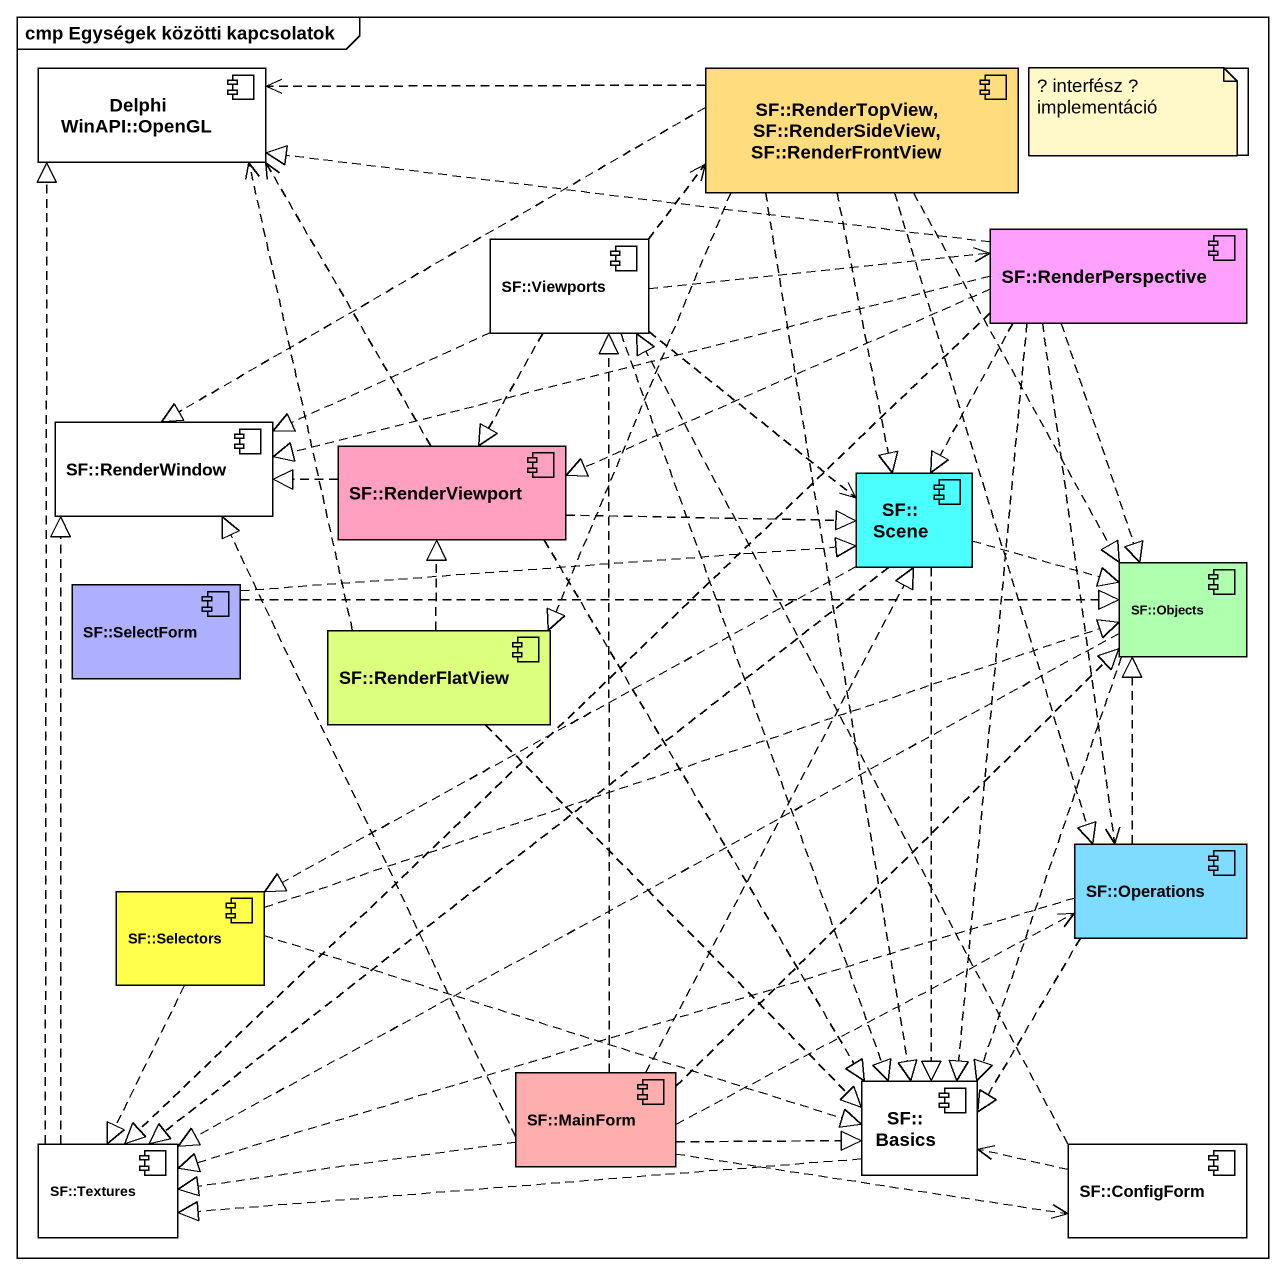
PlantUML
@startuml
mainframe cmp Egységek közötti kapcsolatok
component "Delphi WinAPI::OpenGL" as Delphi_WinAPI_OpenGL #FFFFFF
component "SF::RenderTopView, SF::RenderSideView, SF::RenderFrontView" as SF_RenderTopView_SF #FFDC7E
rectangle " " as rectangle1
component "SF::Viewports" as SF_Viewports #FFFFFF
component "SF::RenderPerspective" as SF_RenderPerspective #FFA0FF
component "SF::RenderWindow" as SF_RenderWindow #FFFFFF
component "SF::RenderViewport" as SF_RenderViewport #FFA0C0
component "SF::Scene" as SF_Scene #4BFFFF
component "SF::SelectForm" as SF_SelectForm #AEAFFF
component "SF::RenderFlatView" as SF_RenderFlatView #DCFF7E
component "SF::Objects" as SF_Objects #AEFFAE
component "SF::Operations" as SF_Operations #7EDCFF
component "SF::Selectors" as SF_Selectors #FFFF4C
component "SF::MainForm" as SF_MainForm #FFAEAE
component "SF::Basics" as SF_Basics #FFFFFF
component "SF::Textures" as SF_Textures #FFFFFF
component "SF::ConfigForm" as SF_ConfigForm #FFFFFF
SF_RenderTopView_SF .left.> Delphi_WinAPI_OpenGL
SF_RenderTopView_SF .left.|> SF_RenderWindow
SF_RenderTopView_SF ..|> SF_Scene
SF_RenderTopView_SF ..|> SF_RenderFlatView
SF_RenderTopView_SF ..|> SF_Objects
SF_RenderTopView_SF ..|> SF_Operations
SF_RenderTopView_SF ..|> SF_Basics
SF_Viewports .right.> SF_RenderTopView_SF
SF_Viewports .right.> SF_RenderPerspective
SF_Viewports .left.|> SF_RenderWindow
SF_Viewports ..|> SF_RenderViewport
SF_Viewports ..> SF_Scene
SF_Viewports ..|> SF_Basics
SF_RenderPerspective .left.|> Delphi_WinAPI_OpenGL
SF_RenderPerspective .left.|> SF_RenderWindow
SF_RenderPerspective .left.|> SF_RenderViewport
SF_RenderPerspective ..|> SF_Scene
SF_RenderPerspective ..|> SF_Objects
SF_RenderPerspective ..> SF_Operations
SF_RenderPerspective ..|> SF_Basics
SF_RenderPerspective ..|> SF_Textures
SF_RenderViewport .up.> Delphi_WinAPI_OpenGL
SF_RenderViewport .left.|> SF_RenderWindow
SF_RenderViewport .right.|> SF_Scene
SF_RenderViewport ..|> SF_Basics
SF_Scene .right.|> SF_Objects
SF_Scene .left.|> SF_Selectors
SF_Scene ..|> SF_Basics
SF_Scene ..|> SF_Textures
SF_SelectForm .right.|> SF_Scene
SF_SelectForm .right.|> SF_Objects
SF_RenderFlatView .up.> Delphi_WinAPI_OpenGL
SF_RenderFlatView .up.|> SF_RenderViewport
SF_RenderFlatView ..|> SF_Basics
SF_Objects ..|> SF_Basics
SF_Objects .left.|> SF_Textures
SF_Operations .up.|> SF_Objects
SF_Operations ..|> SF_Basics
SF_Operations .left.|> SF_Textures
SF_Selectors .right.|> SF_Objects
SF_Selectors .right.|> SF_Basics
SF_Selectors ..|> SF_Textures
SF_MainForm .up.|> SF_Viewports
SF_MainForm .up.|> SF_RenderWindow
SF_MainForm .up.|> SF_Scene
SF_MainForm .up.|> SF_Objects
SF_MainForm .right.> SF_Operations
SF_MainForm .right.|> SF_Basics
SF_MainForm .left.|> SF_Textures
SF_MainForm .right.> SF_ConfigForm
SF_Basics .left.|> SF_Textures
SF_Textures .up.|> Delphi_WinAPI_OpenGL
SF_Textures .up.|> SF_RenderWindow
SF_ConfigForm .up.|> SF_Viewports
SF_ConfigForm .left.> SF_Basics
note as N1
  ? interfész ? implementáció
end note
@enduml
